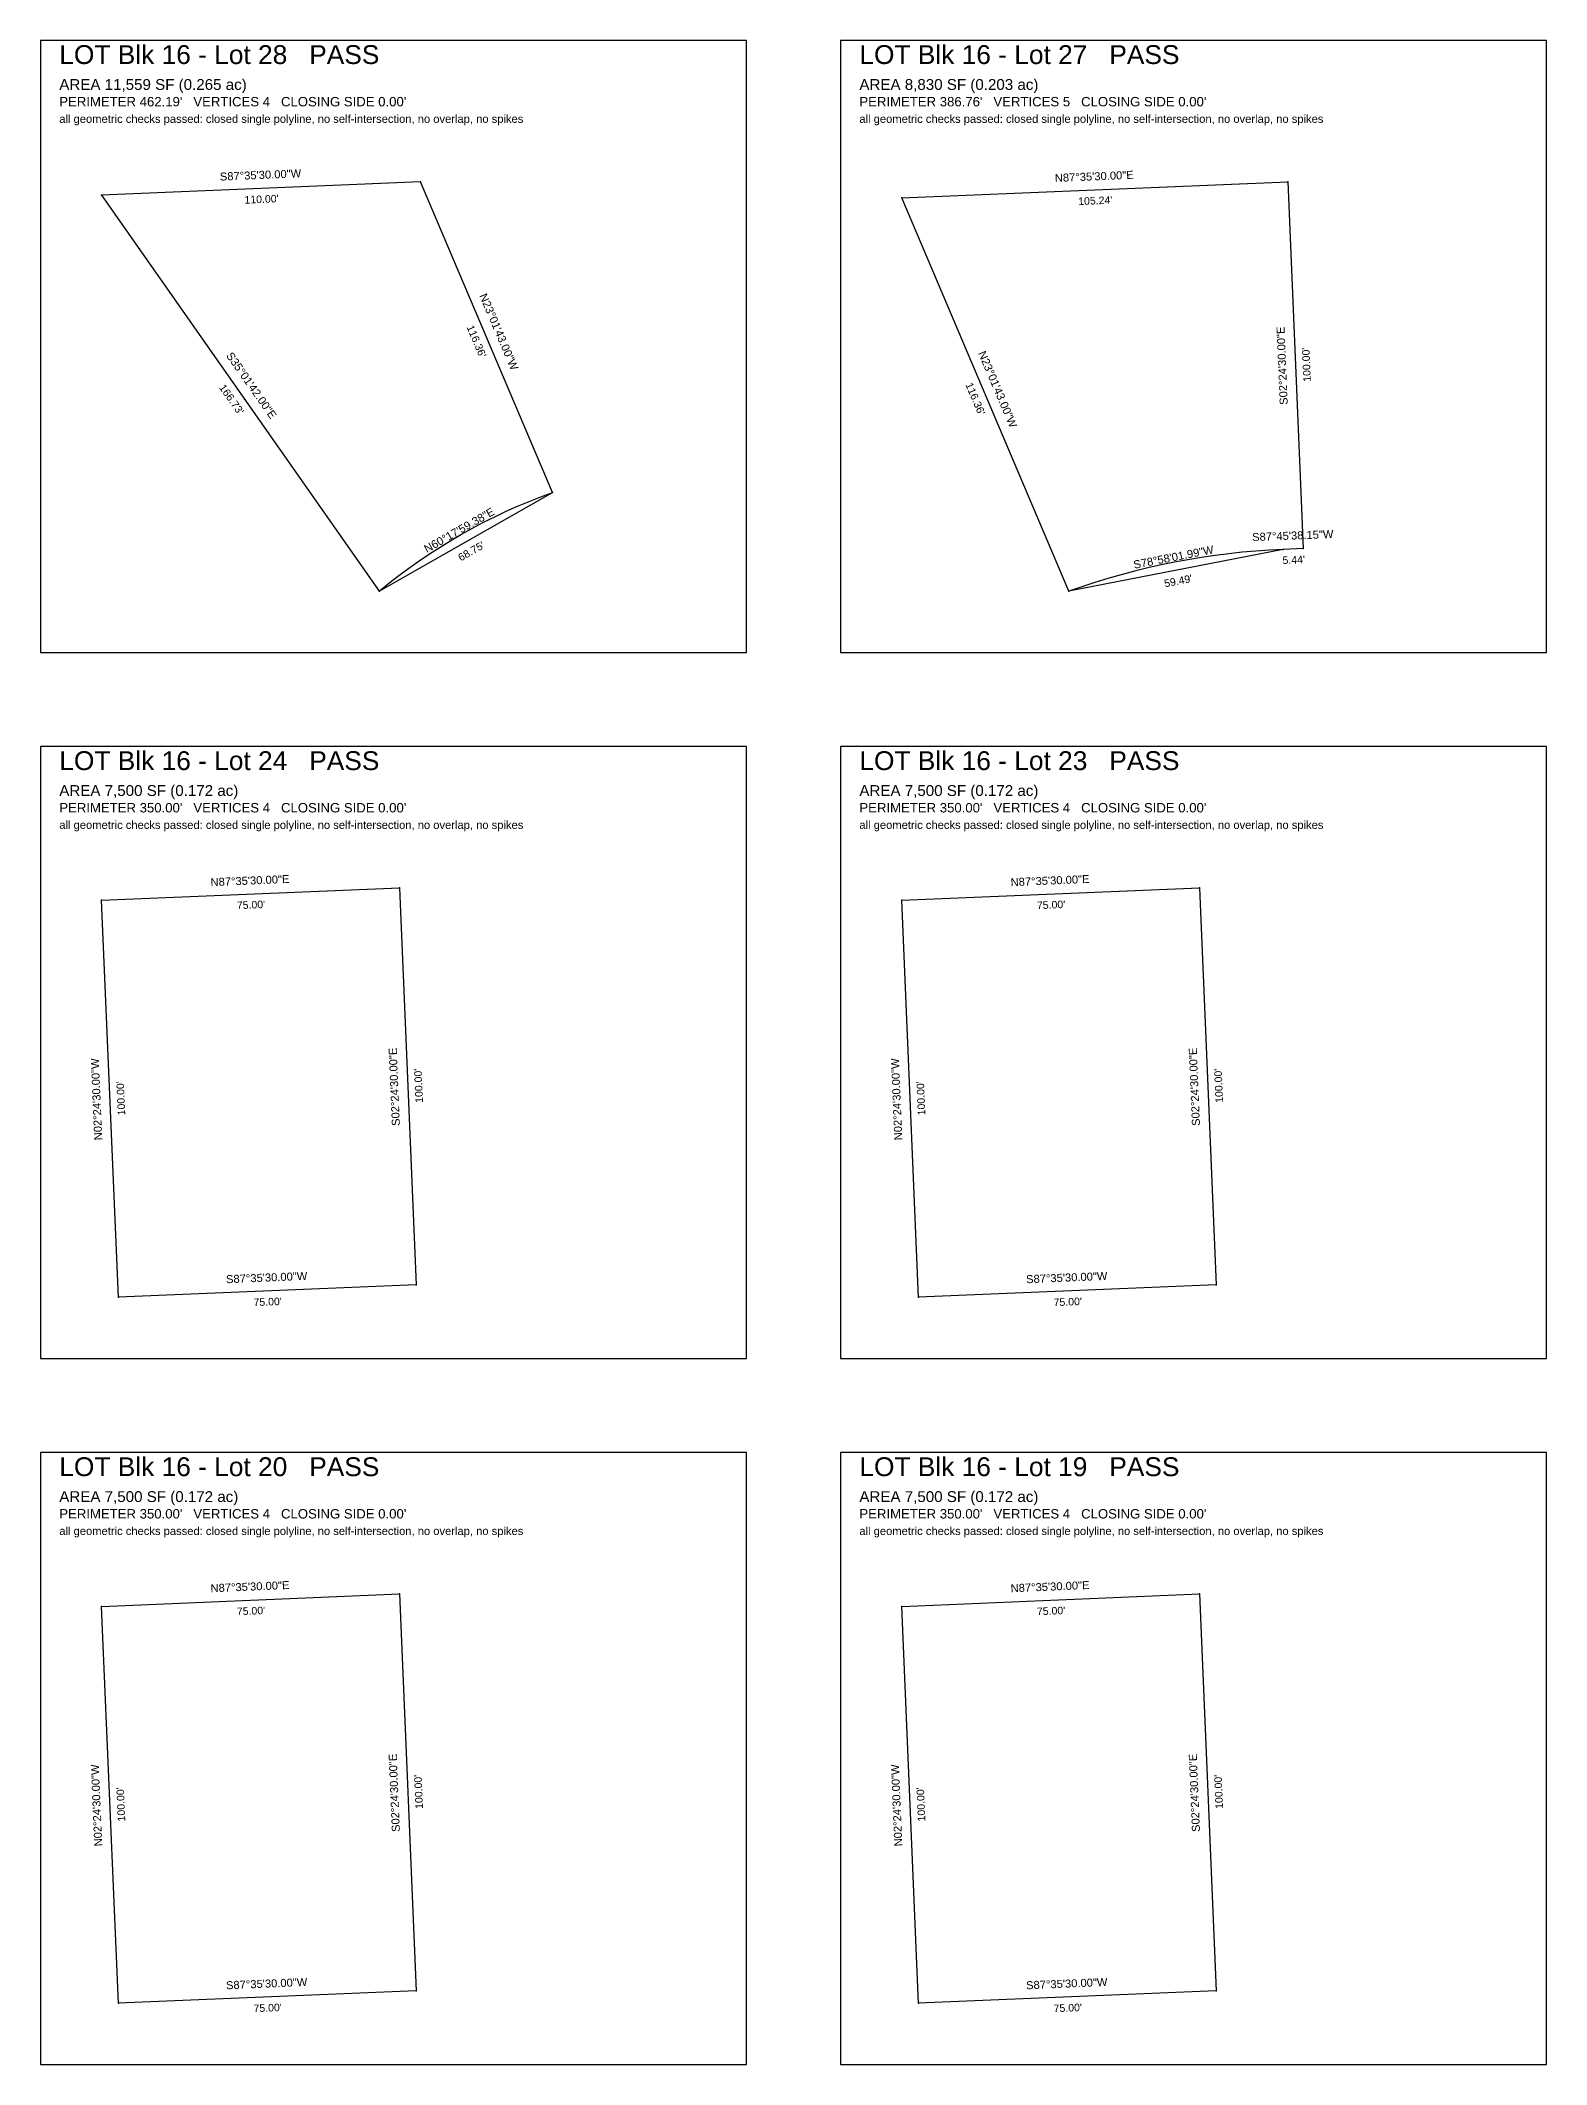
# Model space of a CAD drawing. Extents: x 0 to 1320, y -2400 to 260.
# Drawn here: x 680 to 1320, y -2100 to -1240 of the extents above; entities that cross this region are included whole.
import ezdxf
from ezdxf.enums import TextEntityAlignment as Align

# ---------------------------------------------------------------- set-up
doc = ezdxf.new("R2010")
doc.units = 0
for name, pattern in [('ROT_11.03', [0]), ('ROT_2.24', [0]), ('ROT_2.41', [0]), ('ROT_29.70', [0]), ('ROT_293.03', [0]), ('ROT_305.03', [0]), ('ROT_92.41', [0])]:
    doc.linetypes.add(name, pattern=pattern)
for name, color, linetype in [('LOT_POLYLINE', 4, 'CONTINUOUS'), ('SHEET_FRAME', 2, 'CONTINUOUS'), ('SHEET_LABELS', 7, 'CONTINUOUS')]:
    doc.layers.add(name, color=color, linetype=linetype)
doc.styles.get("Standard").update_dxf_attribs({"font": 'Arial'})

msp = doc.modelspace()

# ---------------------------------------------------------------- linework, layer by layer
at = {"layer": 'LOT_POLYLINE'}
for points in [[(823.9704, -1474), (897.5903, -1432.0077), (841.4785, -1300), (706, -1305.698)], [(1046, -1306.9006), (1210.072, -1300), (1216.6289, -1455.9027), (1208.1457, -1456.2344), (1117.028, -1474)], [(706, -1605.3207), (832.5094, -1600), (839.6038, -1768.6793), (713.0943, -1774)], [(1046, -1605.3207), (1172.5094, -1600), (1179.6038, -1768.6793), (1053.0943, -1774)], [(706, -1905.3207), (832.5094, -1900), (839.6038, -2068.6793), (713.0943, -2074)], [(1046, -1905.3207), (1172.5094, -1900), (1179.6038, -2068.6793), (1053.0943, -2074)]]:
    msp.add_lwpolyline(points, close=True, dxfattribs=at)
for points in [[(823.9704, -1474), (828.1035, -1470.644), (832.3088, -1467.379), (836.5844, -1464.2065), (840.9281, -1461.128), (845.338, -1458.145), (849.8119, -1455.259), (854.3477, -1452.4712), (858.9432, -1449.7831), (863.5963, -1447.1958), (868.3048, -1444.7107), (873.0663, -1442.3289), (877.8787, -1440.0516), (882.7396, -1437.8798), (887.6467, -1435.8146), (892.5977, -1433.8569), (897.5903, -1432.0077)], [(1208.1457, -1456.2344), (1202.3293, -1456.5321), (1196.5194, -1456.9395), (1190.7184, -1457.4563), (1184.928, -1458.0824), (1179.1506, -1458.8175), (1173.388, -1459.6615), (1167.6423, -1460.6139), (1161.9156, -1461.6745), (1156.21, -1462.8429), (1150.5273, -1464.1187), (1144.8698, -1465.5014), (1139.2393, -1466.9905), (1133.6379, -1468.5855), (1128.0676, -1470.2858), (1122.5303, -1472.0909), (1117.028, -1474)]]:
    msp.add_lwpolyline(points, dxfattribs=at)
at = {"layer": 'SHEET_FRAME'}
for p, q in [((980, -1240), (680, -1240)), ((680, -1240), (680, -1500)), ((980, -1500), (980, -1240)), ((1320, -1240), (1020, -1240)), ((1020, -1240), (1020, -1500)), ((1320, -1500), (1320, -1240)), ((680, -1500), (980, -1500)), ((1020, -1500), (1320, -1500)), ((980, -1540), (680, -1540)), ((680, -1540), (680, -1800)), ((980, -1800), (980, -1540)), ((1320, -1540), (1020, -1540)), ((1020, -1540), (1020, -1800)), ((1320, -1800), (1320, -1540)), ((680, -1800), (980, -1800)), ((1020, -1800), (1320, -1800)), ((980, -1840), (680, -1840)), ((680, -1840), (680, -2100)), ((980, -2100), (980, -1840)), ((1320, -1840), (1020, -1840)), ((1020, -1840), (1020, -2100)), ((1320, -2100), (1320, -1840)), ((680, -2100), (980, -2100)), ((1020, -2100), (1320, -2100))]:
    msp.add_line(p, q, dxfattribs=at)
at = {"layer": 'SHEET_LABELS'}
for p in [(706, -1305.698), (841.4785, -1300), (1046, -1306.9006), (1210.072, -1300), (897.5903, -1432.0077), (1208.1457, -1456.2344), (1216.6289, -1455.9027), (823.9704, -1474), (1117.028, -1474), (706, -1605.3207), (832.5094, -1600), (1046, -1605.3207), (1172.5094, -1600), (839.6038, -1768.6793), (1179.6038, -1768.6793), (713.0943, -1774), (1053.0943, -1774), (832.5094, -1900), (1172.5094, -1900), (706, -1905.3207), (1046, -1905.3207), (839.6038, -2068.6793), (1179.6038, -2068.6793), (713.0943, -2074), (1053.0943, -2074)]:
    msp.add_point(p, dxfattribs=at)

# ---------------------------------------------------------------- texts
for s, height, p in [('LOT Blk 16 - Lot 28   PASS', 8, (688, -1250)), ('LOT Blk 16 - Lot 27   PASS', 8, (1028, -1250)), ('AREA 11,559 SF (0.265 ac)', 4.6, (688, -1261)), ("PERIMETER 462.19'   VERTICES 4   CLOSING SIDE 0.00'", 4, (688, -1268)), ('AREA 8,830 SF (0.203 ac)', 4.6, (1028, -1261)), ("PERIMETER 386.76'   VERTICES 5   CLOSING SIDE 0.00'", 4, (1028, -1268)), ('all geometric checks passed: closed single polyline, no self-intersection, no overlap, no spikes', 3.4, (688, -1275)), ('all geometric checks passed: closed single polyline, no self-intersection, no overlap, no spikes', 3.4, (1028, -1275)), ('LOT Blk 16 - Lot 24   PASS', 8, (688, -1550)), ('LOT Blk 16 - Lot 23   PASS', 8, (1028, -1550)), ('AREA 7,500 SF (0.172 ac)', 4.6, (688, -1561)), ('AREA 7,500 SF (0.172 ac)', 4.6, (1028, -1561)), ("PERIMETER 350.00'   VERTICES 4   CLOSING SIDE 0.00'", 4, (688, -1568)), ("PERIMETER 350.00'   VERTICES 4   CLOSING SIDE 0.00'", 4, (1028, -1568)), ('all geometric checks passed: closed single polyline, no self-intersection, no overlap, no spikes', 3.4, (688, -1575)), ('all geometric checks passed: closed single polyline, no self-intersection, no overlap, no spikes', 3.4, (1028, -1575)), ('LOT Blk 16 - Lot 20   PASS', 8, (688, -1850)), ('LOT Blk 16 - Lot 19   PASS', 8, (1028, -1850)), ('AREA 7,500 SF (0.172 ac)', 4.6, (688, -1861)), ('AREA 7,500 SF (0.172 ac)', 4.6, (1028, -1861)), ("PERIMETER 350.00'   VERTICES 4   CLOSING SIDE 0.00'", 4, (688, -1868)), ("PERIMETER 350.00'   VERTICES 4   CLOSING SIDE 0.00'", 4, (1028, -1868)), ('all geometric checks passed: closed single polyline, no self-intersection, no overlap, no spikes', 3.4, (688, -1875)), ('all geometric checks passed: closed single polyline, no self-intersection, no overlap, no spikes', 3.4, (1028, -1875))]:
    msp.add_text(s, height=height, dxfattribs=at).set_placement(p)
at = {"layer": 'SHEET_LABELS', "linetype": 'ROT_2.41'}
for s, p in [('S87%%d35\'30.00"W', (773.6132, -1299.8516)), ('N87%%d35\'30.00"E', (1127.9099, -1300.4529)), ('N87%%d35\'30.00"E', (769.1287, -1599.663)), ('N87%%d35\'30.00"E', (1109.1287, -1599.663)), ('S87%%d35\'30.00"W', (776.223, -1768.3423)), ('S87%%d35\'30.00"W', (1116.223, -1768.3423)), ('N87%%d35\'30.00"E', (769.1287, -1899.663)), ('N87%%d35\'30.00"E', (1109.1287, -1899.663)), ('S87%%d35\'30.00"W', (776.223, -2068.3423)), ('S87%%d35\'30.00"W', (1116.223, -2068.3423))]:
    msp.add_text(s, height=3.4, rotation=2.41, dxfattribs=at).set_placement(p, align=Align.BOTTOM_CENTER)
for s, p in [("110.00'", (773.8653, -1305.8463)), ("105.24'", (1128.162, -1306.4476)), ("75.00'", (769.3808, -1605.6577)), ("75.00'", (1109.3808, -1605.6577)), ("75.00'", (776.4751, -1774.337)), ("75.00'", (1116.4751, -1774.337)), ("75.00'", (769.3808, -1905.6577)), ("75.00'", (1109.3808, -1905.6577)), ("75.00'", (776.4751, -2074.337)), ("75.00'", (1116.4751, -2074.337))]:
    msp.add_text(s, height=3.2, rotation=2.41, dxfattribs=at).set_placement(p, align=Align.TOP_CENTER)
at = {"layer": 'SHEET_LABELS', "linetype": 'ROT_293.03'}
for p in [(872.2953, -1364.8303), (1084.2749, -1389.2767)]:
    msp.add_text('N23%%d01\'43.00"W', height=3.4, rotation=293.03, dxfattribs=at).set_placement(p, align=Align.BOTTOM_CENTER)
for p in [(866.7735, -1367.1774), (1078.7531, -1391.6239)]:
    msp.add_text("116.36'", height=3.2, rotation=293.03, dxfattribs=at).set_placement(p, align=Align.TOP_CENTER)
at = {"layer": 'SHEET_LABELS', "linetype": 'ROT_92.41'}
for s, p in [('S02%%d24\'30.00"E', (1210.3531, -1378.0774)), ('S02%%d24\'30.00"E', (833.0593, -1684.4657)), ('S02%%d24\'30.00"E', (1173.0593, -1684.4657)), ('N02%%d24\'30.00"W', (706.5498, -1689.7864)), ('N02%%d24\'30.00"W', (1046.5498, -1689.7864)), ('S02%%d24\'30.00"E', (833.0593, -1984.4657)), ('S02%%d24\'30.00"E', (1173.0593, -1984.4657)), ('N02%%d24\'30.00"W', (706.5498, -1989.7864)), ('N02%%d24\'30.00"W', (1046.5498, -1989.7864))]:
    msp.add_text(s, height=3.4, rotation=92.41, dxfattribs=at).set_placement(p, align=Align.BOTTOM_CENTER)
at = {"layer": 'SHEET_LABELS', "linetype": 'ROT_305.03'}
msp.add_text('S35%%d01\'42.00"E', height=3.4, rotation=305.03, dxfattribs=at).set_placement((767.4418, -1388.127), align=Align.BOTTOM_CENTER)
at = {"layer": 'SHEET_LABELS', "linetype": 'ROT_92.41'}
for p in [(1216.3478, -1377.8253), (712.5445, -1689.5343), (839.054, -1684.2136), (1052.5445, -1689.5343), (1179.054, -1684.2136), (839.054, -1984.2136), (1179.054, -1984.2136), (712.5445, -1989.5343), (1052.5445, -1989.5343)]:
    msp.add_text("100.00'", height=3.2, rotation=92.41, dxfattribs=at).set_placement(p, align=Align.TOP_CENTER)
at = {"layer": 'SHEET_LABELS', "linetype": 'ROT_305.03'}
msp.add_text("166.73'", height=3.2, rotation=305.03, dxfattribs=at).set_placement((762.5286, -1391.5709), align=Align.TOP_CENTER)
at = {"layer": 'SHEET_LABELS', "linetype": 'ROT_29.70'}
msp.add_text('N60%%d17\'59.38"E', height=3.4, rotation=29.7, dxfattribs=at).set_placement((859.294, -1450.398), align=Align.BOTTOM_CENTER)
msp.add_text("68.75'", height=3.2, rotation=29.7, dxfattribs=at).set_placement((862.2667, -1455.6097), align=Align.TOP_CENTER)
at = {"layer": 'SHEET_LABELS', "linetype": 'ROT_2.24'}
msp.add_text('S87%%d45\'38.15"W', height=3.4, rotation=2.24, dxfattribs=at).set_placement((1212.2701, -1453.0708), align=Align.BOTTOM_CENTER)
at = {"layer": 'SHEET_LABELS', "linetype": 'ROT_11.03'}
msp.add_text('S78%%d58\'01.99"W', height=3.4, rotation=11.03, dxfattribs=at).set_placement((1162.0127, -1462.1726), align=Align.BOTTOM_CENTER)
at = {"layer": 'SHEET_LABELS', "linetype": 'ROT_2.24'}
msp.add_text("5.44'", height=3.2, rotation=2.24, dxfattribs=at).set_placement((1212.5045, -1459.0662), align=Align.TOP_CENTER)
at = {"layer": 'SHEET_LABELS', "linetype": 'ROT_11.03'}
msp.add_text("59.49'", height=3.2, rotation=11.03, dxfattribs=at).set_placement((1163.161, -1468.0618), align=Align.TOP_CENTER)

doc.saveas('drawing.dxf')
